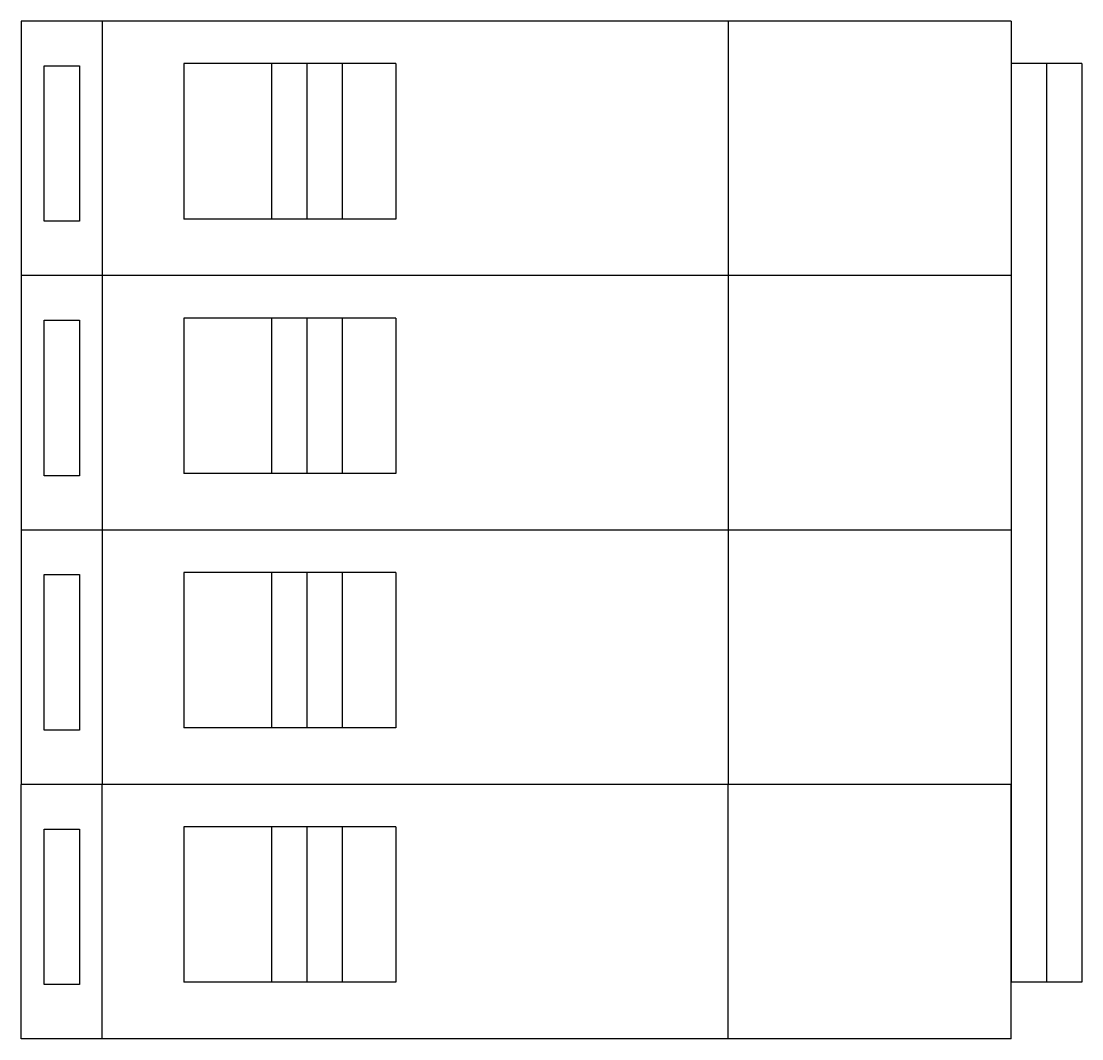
# Model space of a CAD drawing. Header units: millimetres. Extents: x 0 to 75, y 0 to 72.
import ezdxf

# ---------------------------------------------------------------- set-up
doc = ezdxf.new("R2010")
doc.units = ezdxf.units.MM
doc.layers.add('THIET BI DIEN', color=5, linetype='Continuous')

# ---------------------------------------------------------------- blocks, each defined once
blk = doc.blocks.new('HMCB4P')
at = {"layer": 'THIET BI DIEN'}
for p, q in [((0, 36), (0, 18)), ((70, 36), (0, 36)), ((5.724, 36), (5.724, 18)), ((70, 36), (70, 18)), ((11.5, 33), (11.5, 22)), ((26.5, 33), (11.5, 33)), ((17.7, 33), (17.7, 22)), ((20.2, 33), (20.2, 22)), ((22.7, 33), (22.7, 22)), ((26.5, 33), (26.5, 22)), ((70, 33), (70, -32)), ((70, 33), (70, -32)), ((75, 33), (70, 33)), ((72.5, 33), (72.5, -32)), ((75, 33), (75, -32)), ((75, 33), (75, -32)), ((26.5, 22), (11.5, 22)), ((70, 18), (0, 18)), ((0, 18), (0, -18)), ((70, 18), (0, 18)), ((5.724, 18), (5.724, -18)), ((70, 18), (70, -18)), ((26.5, 15), (11.5, 15)), ((11.5, 15), (11.5, 4)), ((17.7, 15), (17.7, 4)), ((20.2, 15), (20.2, 4)), ((22.7, 15), (22.7, 4)), ((26.5, 15), (26.5, 4)), ((26.5, 4), (11.5, 4)), ((70, 0), (0, 0)), ((70, 0), (0, 0)), ((26.5, -3), (11.5, -3)), ((11.5, -3), (11.5, -14)), ((17.7, -3), (17.7, -14)), ((20.2, -3), (20.2, -14)), ((22.7, -3), (22.7, -14)), ((26.5, -3), (26.5, -14)), ((26.5, -14), (11.5, -14)), ((0, -36), (0, -18)), ((70, -18), (0, -18)), ((5.724, -36), (5.724, -18)), ((70, -36), (70, -18)), ((11.5, -21), (11.5, -32)), ((26.5, -21), (11.5, -21)), ((17.7, -21), (17.7, -32)), ((20.2, -21), (20.2, -32)), ((22.7, -21), (22.7, -32)), ((26.5, -21), (26.5, -32)), ((26.5, -32), (11.5, -32)), ((70, -36), (0, -36))]:
    blk.add_line(p, q, dxfattribs=at)
at = {"layer": 'THIET BI DIEN', "ltscale": 15}
blk.add_line((75, -32), (70, -32), dxfattribs=at)
blk.add_line((75, -32), (70, -32), dxfattribs=at)
at = {"layer": 'THIET BI DIEN'}
for points in [[(50, 36), (50, 36), (50, 18)], [(50, 18), (50, 18), (50, -18)], [(50, -36), (50, -36), (50, -18)]]:
    blk.add_lwpolyline(points, dxfattribs=at)
at = {"layer": 'THIET BI DIEN', "ltscale": 15}
for points in [[(1.612, 32.841), (4.112, 32.841), (4.112, 21.841), (1.612, 21.841)], [(1.612, 14.841), (4.112, 14.841), (4.112, 3.841), (1.612, 3.841)], [(1.612, -3.159), (4.112, -3.159), (4.112, -14.159), (1.612, -14.159)], [(1.612, -21.159), (4.112, -21.159), (4.112, -32.159), (1.612, -32.159)]]:
    blk.add_lwpolyline(points, close=True, dxfattribs=at)

msp = doc.modelspace()

# ---------------------------------------------------------------- block references
msp.add_blockref('HMCB4P', (0, 36))

doc.saveas('drawing.dxf')
